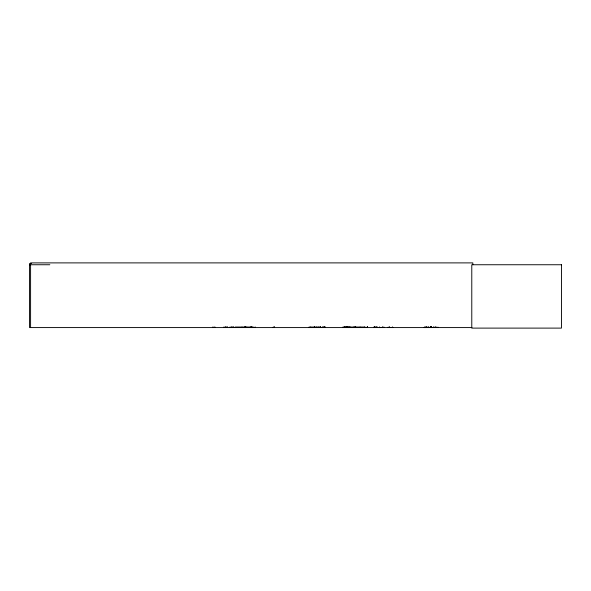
<?xml version="1.0" encoding="UTF-8"?>
<svg xmlns="http://www.w3.org/2000/svg" width="591" height="591" viewBox="0 0 591 591"><rect width="100%" height="100%" fill="white"/><g stroke="black" fill="none" stroke-linecap="round" stroke-linejoin="round"><path stroke-width="0.89" d="M350.581 327.554L350.589 327.052M424.124 327.577L438.308 327.525M430.876 327.51L430.78 326.919M379.23 327.577L383.855 327.51M367.417 327.51L367.476 327.096M272.85 327.577L273.182 327.51M273.227 327.495L273.249 327.096M324.252 327.495L324.4 327.052M376.061 327.495L376.083 327.096M424.404 327.51L424.456 327.096M241.941 327.51L242 327.096L242.059 327.577M246.75 327.51L246.802 327.096L246.861 327.577M379.585 327.51L379.644 327.096M364.81 327.51L364.876 327.096M324.289 327.495L324.267 327.052M31.397 263.556L29.55 263.556L29.55 327.577L471.899 327.577M29.55 264.746L49.821 264.746M235.107 327.163L253.428 327.163M308.923 327.163L320.75 327.163M346.814 327.163L364.832 327.163M235.085 327.318L253.45 327.333M308.901 327.333L320.78 327.333M346.791 327.333L364.854 327.318M235.1 327.54L255.519 327.554M308.908 327.54L324.718 327.525M367.476 327.444L346.806 327.54L346.88 327.052M377.176 327.525L374.206 327.51L374.199 326.919M392.934 327.554L388.309 327.51M376.807 327.51L376.748 327.096M392.579 327.51L392.52 327.096M255.179 327.51L255.12 327.096M250.37 327.51L250.318 327.096M324.127 327.51L324.075 327.096M431.563 327.51L431.511 326.919M431.312 327.51L431.267 327.096M360.096 327.577L360.089 327.052M472.822 264.746L472.822 262.892L30.592 262.892L30.592 327.577M437.938 327.052L437.938 327.577M436.099 327.052L436.099 327.577M435.973 327.052L435.973 327.577M435.368 327.052L435.368 327.577M435.242 327.052L435.242 327.577M433.949 326.919L433.949 327.577M433.72 326.919L433.72 327.577M431.386 326.919L431.386 327.577M431.179 326.919L431.223 327.577M431.053 326.919L431.053 327.577M430.654 326.919L430.654 327.577M430.447 326.919L430.447 327.577M430.329 326.919L430.329 327.577M428.726 326.919L428.726 327.577M428.49 326.919L428.49 327.577M427.094 327.052L427.094 327.577M427.034 327.052L427.034 327.577M426.591 327.052L426.591 327.577M426.466 327.052L426.466 327.577M426.008 326.919L426.015 327.577M425.86 327.052L425.86 327.577M425.742 327.052L425.742 327.577M424.501 327.052L424.501 327.577M392.461 327.052L392.461 327.577M389.462 326.919L389.462 327.577M389.314 326.919L389.314 327.577M388.191 327.052L388.191 327.577M383.973 327.052L383.973 327.577M382.857 326.919L382.857 327.577M382.709 326.919L382.709 327.577M379.703 327.052L379.703 327.577M377.235 326.919L377.235 327.577M376.681 327.052L376.681 327.577M376.208 327.052L376.149 327.577M375.285 327.052L375.285 327.577M375.226 327.052L375.226 327.577M374.413 326.919L374.413 327.577M374.317 326.919L374.317 327.577M374.081 327.052L374.081 327.577M367.543 327.052L367.543 327.577M367.299 326.919L367.299 327.577M367.21 326.919L367.21 327.577M364.935 327.052L364.935 327.577M355.642 326.786L355.642 327.577M355.509 326.919L355.501 327.577M354.039 326.786L354.039 327.577M349.421 327.052L349.421 327.577M349.244 327.052L349.244 327.577M348.823 327.052L348.823 327.577M348.165 327.052L348.003 327.577M347.774 327.052L347.744 327.577M347.641 327.052L347.641 327.577M347.486 327.052L347.442 327.577M347.213 327.052L347.235 327.577M347.072 327.052L347.072 327.577M346.703 327.052L346.703 327.577M346.37 327.052L346.37 327.577M346.215 327.052L346.215 327.577M345.417 327.052L345.329 327.577M345.321 327.052L345.321 327.577M345.107 327.052L345.107 327.577M345.004 327.052L345.004 327.577M344.9 327.052L344.9 327.577M344.797 327.052L344.797 327.577M344.59 327.052L344.627 327.577M344.398 327.052L344.398 327.577M343.792 327.052L343.792 327.577M343.135 327.052L343.135 327.577M343.009 327.052L343.009 327.577M325.427 326.919L325.419 327.577M324.333 327.052L324.333 327.577M323.957 326.786L324.016 327.577M323.181 326.919L323.174 327.577M322.361 326.786L322.361 327.577M320.396 326.919L320.396 327.577M320.196 326.919L320.196 327.577M318.246 327.052L318.246 327.577M316.466 327.052L316.466 327.577M314.523 326.919L314.523 327.577M314.323 326.919L314.323 327.577M310.696 327.052L310.696 327.577M273.315 327.052L273.374 327.577M255.061 327.052L255.061 327.577M251.832 326.919L251.832 327.577M251.663 326.919L251.663 327.577M250.259 327.052L250.259 327.577M245.457 326.919L245.457 327.577M245.287 326.919L245.287 327.577M244.674 326.786L244.674 327.577M233.792 327.052L233.792 327.577M233.748 327.052L233.748 327.577M233.076 327.052L233.076 327.577M232.987 327.052L232.987 327.577M232.197 327.052L232.197 327.577M231.827 327.052L231.827 327.577M231.783 327.052L231.783 327.577M231.413 327.052L231.413 327.577M229.84 327.052L229.84 327.577M227.631 327.052L227.631 327.577M227.579 327.052L227.579 327.577M226.907 327.052L226.907 327.577M226.818 327.052L226.818 327.577M226.035 327.052L226.035 327.577M225.659 327.052L225.659 327.577M225.622 327.052L225.622 327.577M225.245 327.052L225.245 327.577M214.836 326.786L214.836 327.577M212.989 326.786L212.989 327.577M561.45 264.746L471.781 264.746L471.781 328.108L561.45 328.108L561.45 264.746M355.184 327.577L355.184 326.919L355.169 327.577M274.401 327.577L274.401 326.919L274.401 327.577M230.608 327.577L230.608 327.052L230.571 327.577M224.44 327.577L224.44 327.052L224.403 327.577M223.679 327.577L223.679 327.052L223.671 327.577"/></g></svg>
